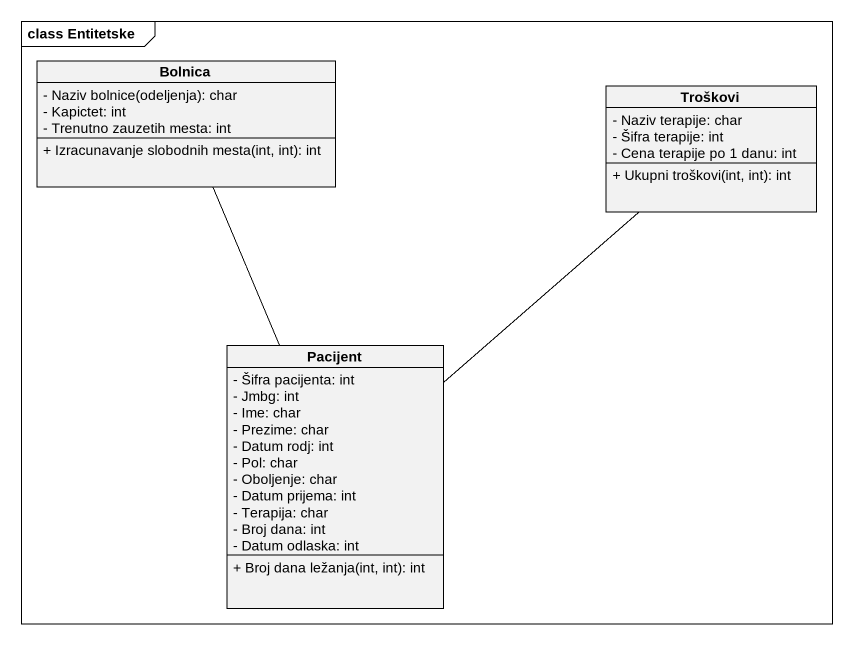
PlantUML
@startuml
mainframe class Entitetske
hide circle
hide empty members
skinparam classAttributeIconSize 0
class Bolnica {
  {field} - Naziv bolnice(odeljenja): char
  - Kapictet: int
  - Trenutno zauzetih mesta: int
  + Izracunavanje slobodnih mesta(int, int): int
}
class Troškovi {
  - Naziv terapije: char
  - Šifra terapije: int
  - Cena terapije po 1 danu: int
  + Ukupni troškovi(int, int): int
}
class Pacijent {
  - Šifra pacijenta: int
  - Jmbg: int
  - Ime: char
  - Prezime: char
  - Datum rodj: int
  - Pol: char
  - Oboljenje: char
  - Datum prijema: int
  - Terapija: char
  - Broj dana: int
  - Datum odlaska: int
  + Broj dana ležanja(int, int): int
}
Pacijent -up- Bolnica
Pacijent -up- Troškovi
@enduml
